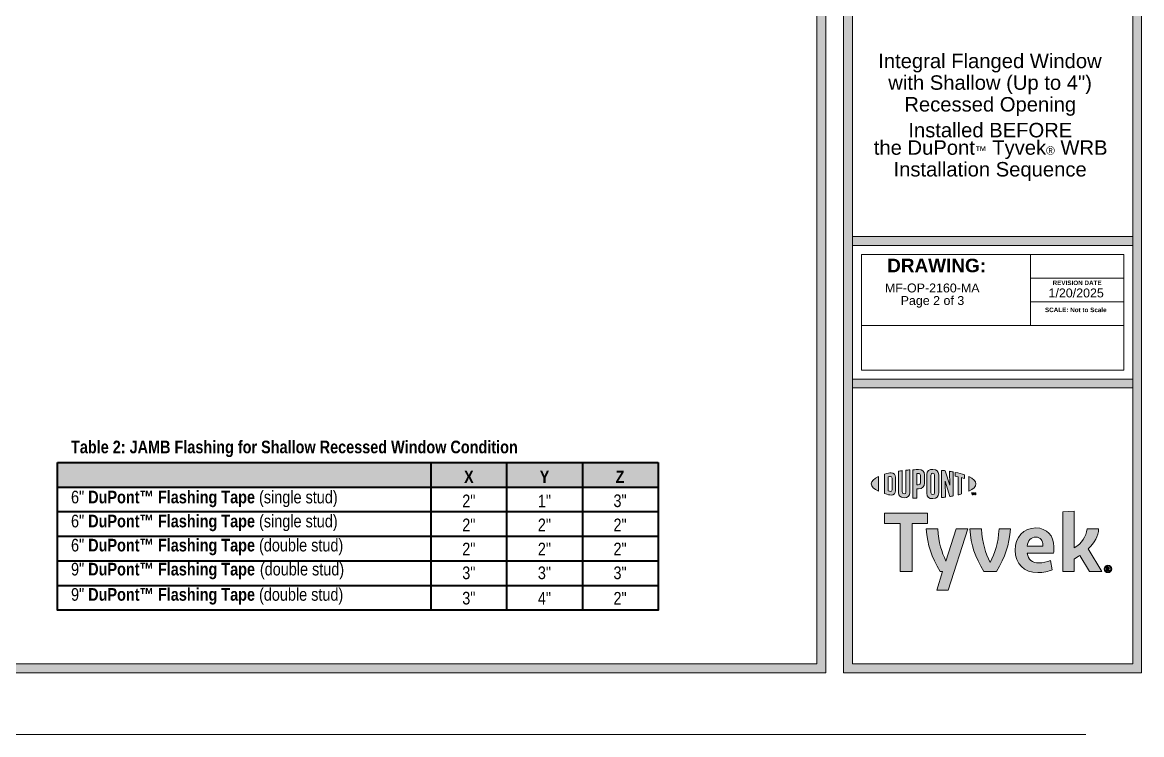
# Model space of a CAD drawing. Header units: inches. Extents: x -24 to 76, y -57 to 19.
# Drawn here: x 60.01 to 75.73, y -15.94 to -5.94 of the extents above; entities that cross this region are included whole.
import ezdxf

# ---------------------------------------------------------------- set-up
doc = ezdxf.new("R2010")
doc.units = ezdxf.units.IN
doc.header["$MEASUREMENT"] = 0
doc.layers.get('0').update_dxf_attribs({"lineweight": 0})
doc.layers.add('.ATI-TEXT', color=7, linetype='Continuous', lineweight=0)
doc.layers.add('G-ANNO-TTLB', color=7, linetype='Continuous', lineweight=0)

# ---------------------------------------------------------------- blocks, each defined once
blk = doc.blocks.new('Block_3')
at = {"char_height": 0.2, "attachment_point": 7}
for s, insert in [('\\C18;\\c0;\\FArial|b0|i0|c1;\\H0.203125;\\W1.000000;Integral Flanged Window', (72.027, -6.646)), ('\\C18;\\c0;\\FArial|b0|i0|c1;\\H0.203125;\\W1.000000;with Shallow (Up to 4")', (72.168, -6.95)), ('\\C18;\\c0;\\FArial|b0|i0|c1;\\H0.203125;\\W1.000000;Recessed Opening', (72.394, -7.255)), ('\\C18;\\c0;\\FArial|b0|i0|c1;\\H0.203125;\\W1.000000;Installed BEFORE', (72.45, -7.559)), ('\\C18;\\c0;\\FArial|b0|i0|c1;\\H0.203125;\\W1.000000;the DuPont\\H0.118422;™\\H0.203125; Tyvek\\H0.118422;®\\H0.203125; WRB', (71.965, -7.862)), ('\\C18;\\c0;\\FArial|b0|i0|c1;\\H0.203125;\\W1.000000;Installation Sequence', (72.242, -8.167))]:
    blk.add_mtext(s, dxfattribs=dict(at, insert=insert))
blk = doc.blocks.new('Block_6')
at = {"layer": 'G-ANNO-TTLB', "true_color": 0xe11b22, "transparency": 33554687}
h = blk.add_hatch(color=242, dxfattribs=at)
h.dxf.hatch_style = 2
edge = h.paths.add_edge_path()
edge.add_spline(control_points=[(72.414, -12.538), (72.414, -12.553), (72.409, -12.563), (72.389, -12.561), (72.37, -12.559), (72.365, -12.55), (72.365, -12.532), (72.365, -12.532), (72.365, -12.235), (72.365, -12.235), (72.352, -12.237), (72.323, -12.241), (72.311, -12.242), (72.311, -12.242), (72.311, -12.542), (72.311, -12.542), (72.311, -12.59), (72.334, -12.609), (72.389, -12.615), (72.44, -12.621), (72.47, -12.595), (72.47, -12.542), (72.47, -12.542), (72.47, -12.225), (72.47, -12.225), (72.46, -12.226), (72.425, -12.229), (72.414, -12.23), (72.414, -12.23), (72.414, -12.538), (72.414, -12.538)], knot_values=[0, 0, 0, 0, 1, 1, 1, 2, 2, 2, 3, 3, 3, 4, 4, 4, 5, 5, 5, 6, 6, 6, 7, 7, 7, 8, 8, 8, 9, 9, 9, 10, 10, 10, 10], degree=3, periodic=0)
h = blk.add_hatch(color=242, dxfattribs=at)
h.dxf.hatch_style = 2
edge = h.paths.add_edge_path()
edge.add_spline(control_points=[(72.619, -12.407), (72.619, -12.424), (72.613, -12.433), (72.59, -12.433), (72.59, -12.433), (72.57, -12.433), (72.57, -12.433), (72.57, -12.433), (72.57, -12.276), (72.57, -12.276), (72.579, -12.275), (72.584, -12.275), (72.589, -12.275), (72.614, -12.275), (72.619, -12.285), (72.619, -12.302), (72.619, -12.302), (72.619, -12.407), (72.619, -12.407)], knot_values=[0, 0, 0, 0, 1, 1, 1, 2, 2, 2, 3, 3, 3, 4, 4, 4, 5, 5, 5, 6, 6, 6, 6], degree=3, periodic=0)
edge = h.paths.add_edge_path()
edge.add_spline(control_points=[(72.592, -12.22), (72.582, -12.22), (72.547, -12.221), (72.514, -12.223), (72.514, -12.223), (72.514, -12.622), (72.514, -12.622), (72.525, -12.622), (72.554, -12.624), (72.57, -12.624), (72.57, -12.624), (72.57, -12.489), (72.57, -12.489), (72.57, -12.489), (72.592, -12.489), (72.592, -12.489), (72.651, -12.489), (72.675, -12.462), (72.675, -12.411), (72.675, -12.411), (72.675, -12.294), (72.675, -12.294), (72.675, -12.244), (72.648, -12.22), (72.592, -12.22)], knot_values=[0, 0, 0, 0, 1, 1, 1, 2, 2, 2, 3, 3, 3, 4, 4, 4, 5, 5, 5, 6, 6, 6, 7, 7, 7, 8, 8, 8, 8], degree=3, periodic=0)
h = blk.add_hatch(color=242, dxfattribs=at)
h.dxf.hatch_style = 2
edge = h.paths.add_edge_path()
edge.add_spline(control_points=[(72.819, -12.547), (72.819, -12.562), (72.814, -12.571), (72.794, -12.571), (72.773, -12.572), (72.768, -12.563), (72.768, -12.547), (72.768, -12.547), (72.768, -12.298), (72.768, -12.298), (72.768, -12.282), (72.773, -12.272), (72.794, -12.273), (72.814, -12.274), (72.819, -12.282), (72.819, -12.298), (72.819, -12.298), (72.819, -12.547), (72.819, -12.547)], knot_values=[0, 0, 0, 0, 1, 1, 1, 2, 2, 2, 3, 3, 3, 4, 4, 4, 5, 5, 5, 6, 6, 6, 6], degree=3, periodic=0)
edge = h.paths.add_edge_path()
edge.add_spline(control_points=[(72.794, -12.217), (72.742, -12.215), (72.711, -12.238), (72.711, -12.29), (72.711, -12.29), (72.711, -12.551), (72.711, -12.551), (72.711, -12.607), (72.739, -12.63), (72.794, -12.627), (72.848, -12.625), (72.876, -12.604), (72.876, -12.545), (72.876, -12.545), (72.876, -12.296), (72.876, -12.296), (72.876, -12.24), (72.85, -12.22), (72.794, -12.217)], knot_values=[0, 0, 0, 0, 1, 1, 1, 2, 2, 2, 3, 3, 3, 4, 4, 4, 5, 5, 5, 6, 6, 6, 6], degree=3, periodic=0)
h = blk.add_hatch(color=242, dxfattribs=at)
h.dxf.hatch_style = 2
edge = h.paths.add_edge_path()
edge.add_spline(control_points=[(73.031, -12.44), (73.031, -12.44), (72.969, -12.237), (72.969, -12.237), (72.952, -12.234), (72.932, -12.232), (72.916, -12.231), (72.916, -12.231), (72.916, -12.614), (72.916, -12.614), (72.927, -12.613), (72.955, -12.609), (72.97, -12.608), (72.97, -12.608), (72.965, -12.382), (72.965, -12.382), (72.965, -12.382), (73.031, -12.599), (73.031, -12.599), (73.045, -12.597), (73.066, -12.593), (73.079, -12.59), (73.079, -12.59), (73.079, -12.254), (73.079, -12.254), (73.065, -12.251), (73.04, -12.247), (73.027, -12.245), (73.027, -12.245), (73.031, -12.44), (73.031, -12.44)], knot_values=[0, 0, 0, 0, 1, 1, 1, 2, 2, 2, 3, 3, 3, 4, 4, 4, 5, 5, 5, 6, 6, 6, 7, 7, 7, 8, 8, 8, 9, 9, 9, 10, 10, 10, 10], degree=3, periodic=0)
h = blk.add_hatch(color=242, dxfattribs=at)
h.dxf.hatch_style = 2
edge = h.paths.add_edge_path()
edge.add_spline(control_points=[(73.107, -12.313), (73.121, -12.315), (73.134, -12.318), (73.148, -12.321), (73.148, -12.321), (73.148, -12.576), (73.148, -12.576), (73.16, -12.573), (73.183, -12.567), (73.198, -12.562), (73.198, -12.562), (73.198, -12.333), (73.198, -12.333), (73.212, -12.337), (73.226, -12.341), (73.239, -12.344), (73.239, -12.344), (73.239, -12.295), (73.239, -12.295), (73.199, -12.281), (73.157, -12.27), (73.107, -12.26), (73.107, -12.26), (73.107, -12.313), (73.107, -12.313)], knot_values=[0, 0, 0, 0, 1, 1, 1, 2, 2, 2, 3, 3, 3, 4, 4, 4, 5, 5, 5, 6, 6, 6, 7, 7, 7, 8, 8, 8, 8], degree=3, periodic=0)
h = blk.add_hatch(color=242, dxfattribs=at)
h.dxf.hatch_style = 2
edge = h.paths.add_edge_path()
edge.add_spline(control_points=[(71.929, -12.422), (71.929, -12.459), (71.965, -12.495), (72.029, -12.525), (72.029, -12.525), (72.029, -12.319), (72.029, -12.319), (71.965, -12.349), (71.929, -12.384), (71.929, -12.422)], knot_values=[0, 0, 0, 0, 1, 1, 1, 2, 2, 2, 3, 3, 3, 3], degree=3, periodic=0)
h = blk.add_hatch(color=242, dxfattribs=at)
h.dxf.hatch_style = 2
edge = h.paths.add_edge_path()
edge.add_spline(control_points=[(72.221, -12.506), (72.221, -12.521), (72.211, -12.527), (72.2, -12.527), (72.191, -12.527), (72.177, -12.523), (72.166, -12.52), (72.166, -12.52), (72.166, -12.324), (72.166, -12.324), (72.177, -12.321), (72.191, -12.318), (72.2, -12.318), (72.211, -12.318), (72.221, -12.323), (72.221, -12.339), (72.221, -12.339), (72.221, -12.506), (72.221, -12.506)], knot_values=[0, 0, 0, 0, 1, 1, 1, 2, 2, 2, 3, 3, 3, 4, 4, 4, 5, 5, 5, 6, 6, 6, 6], degree=3, periodic=0)
edge = h.paths.add_edge_path()
edge.add_spline(control_points=[(72.207, -12.266), (72.189, -12.266), (72.164, -12.272), (72.117, -12.286), (72.117, -12.286), (72.117, -12.558), (72.117, -12.558), (72.158, -12.571), (72.189, -12.578), (72.207, -12.578), (72.248, -12.578), (72.271, -12.553), (72.271, -12.513), (72.271, -12.513), (72.271, -12.332), (72.271, -12.332), (72.271, -12.291), (72.248, -12.266), (72.207, -12.266)], knot_values=[0, 0, 0, 0, 1, 1, 1, 2, 2, 2, 3, 3, 3, 4, 4, 4, 5, 5, 5, 6, 6, 6, 6], degree=3, periodic=0)
h = blk.add_hatch(color=242, dxfattribs=at)
h.dxf.hatch_style = 2
edge = h.paths.add_edge_path()
edge.add_spline(control_points=[(73.399, -12.422), (73.399, -12.459), (73.363, -12.495), (73.299, -12.525), (73.299, -12.525), (73.299, -12.319), (73.299, -12.319), (73.363, -12.349), (73.399, -12.384), (73.399, -12.422)], knot_values=[0, 0, 0, 0, 1, 1, 1, 2, 2, 2, 3, 3, 3, 3], degree=3, periodic=0)
h = blk.add_hatch(color=242, dxfattribs=at)
h.dxf.hatch_style = 2
edge = h.paths.add_edge_path()
edge.add_spline(control_points=[(73.37, -12.545), (73.37, -12.545), (73.376, -12.545), (73.376, -12.545), (73.376, -12.545), (73.385, -12.559), (73.385, -12.559), (73.385, -12.559), (73.393, -12.545), (73.393, -12.545), (73.393, -12.545), (73.399, -12.545), (73.399, -12.545), (73.399, -12.545), (73.399, -12.575), (73.399, -12.575), (73.399, -12.575), (73.394, -12.575), (73.394, -12.575), (73.394, -12.575), (73.394, -12.554), (73.394, -12.554), (73.394, -12.554), (73.385, -12.568), (73.385, -12.568), (73.385, -12.568), (73.384, -12.568), (73.384, -12.568), (73.384, -12.568), (73.375, -12.554), (73.375, -12.554), (73.375, -12.554), (73.375, -12.575), (73.375, -12.575), (73.375, -12.575), (73.37, -12.575), (73.37, -12.575), (73.37, -12.575), (73.37, -12.545), (73.37, -12.545)], knot_values=[0, 0, 0, 0, 1, 1, 1, 2, 2, 2, 3, 3, 3, 4, 4, 4, 5, 5, 5, 6, 6, 6, 7, 7, 7, 8, 8, 8, 9, 9, 9, 10, 10, 10, 11, 11, 11, 12, 12, 12, 13, 13, 13, 13], degree=3, periodic=0)
edge = h.paths.add_edge_path()
edge.add_spline(control_points=[(73.348, -12.551), (73.348, -12.551), (73.339, -12.551), (73.339, -12.551), (73.339, -12.551), (73.339, -12.545), (73.339, -12.545), (73.339, -12.545), (73.363, -12.545), (73.363, -12.545), (73.363, -12.545), (73.363, -12.551), (73.363, -12.551), (73.363, -12.551), (73.354, -12.551), (73.354, -12.551), (73.354, -12.551), (73.354, -12.575), (73.354, -12.575), (73.354, -12.575), (73.348, -12.575), (73.348, -12.575), (73.348, -12.575), (73.348, -12.551), (73.348, -12.551)], knot_values=[0, 0, 0, 0, 1, 1, 1, 2, 2, 2, 3, 3, 3, 4, 4, 4, 5, 5, 5, 6, 6, 6, 7, 7, 7, 8, 8, 8, 8], degree=3, periodic=0)
at = {"layer": 'G-ANNO-TTLB'}
for points, knots in [([(72.414, -12.538), (72.414, -12.553), (72.409, -12.563), (72.389, -12.561), (72.37, -12.559), (72.365, -12.55), (72.365, -12.532), (72.365, -12.532), (72.365, -12.235), (72.365, -12.235), (72.352, -12.237), (72.323, -12.241), (72.311, -12.242), (72.311, -12.242), (72.311, -12.542), (72.311, -12.542), (72.311, -12.59), (72.334, -12.609), (72.389, -12.615), (72.44, -12.621), (72.47, -12.595), (72.47, -12.542), (72.47, -12.542), (72.47, -12.225), (72.47, -12.225), (72.46, -12.226), (72.425, -12.229), (72.414, -12.23), (72.414, -12.23), (72.414, -12.538), (72.414, -12.538)], [0, 0, 0, 0, 1, 1, 1, 2, 2, 2, 3, 3, 3, 4, 4, 4, 5, 5, 5, 6, 6, 6, 7, 7, 7, 8, 8, 8, 9, 9, 9, 10, 10, 10, 10]), ([(72.592, -12.22), (72.582, -12.22), (72.547, -12.221), (72.514, -12.223), (72.514, -12.223), (72.514, -12.622), (72.514, -12.622), (72.525, -12.622), (72.554, -12.624), (72.57, -12.624), (72.57, -12.624), (72.57, -12.489), (72.57, -12.489), (72.57, -12.489), (72.592, -12.489), (72.592, -12.489), (72.651, -12.489), (72.675, -12.462), (72.675, -12.411), (72.675, -12.411), (72.675, -12.294), (72.675, -12.294), (72.675, -12.244), (72.648, -12.22), (72.592, -12.22)], [0, 0, 0, 0, 1, 1, 1, 2, 2, 2, 3, 3, 3, 4, 4, 4, 5, 5, 5, 6, 6, 6, 7, 7, 7, 8, 8, 8, 8]), ([(72.794, -12.217), (72.742, -12.215), (72.711, -12.238), (72.711, -12.29), (72.711, -12.29), (72.711, -12.551), (72.711, -12.551), (72.711, -12.607), (72.739, -12.63), (72.794, -12.627), (72.848, -12.625), (72.876, -12.604), (72.876, -12.545), (72.876, -12.545), (72.876, -12.296), (72.876, -12.296), (72.876, -12.24), (72.85, -12.22), (72.794, -12.217)], [0, 0, 0, 0, 1, 1, 1, 2, 2, 2, 3, 3, 3, 4, 4, 4, 5, 5, 5, 6, 6, 6, 6]), ([(73.031, -12.44), (73.031, -12.44), (72.969, -12.237), (72.969, -12.237), (72.952, -12.234), (72.932, -12.232), (72.916, -12.231), (72.916, -12.231), (72.916, -12.614), (72.916, -12.614), (72.927, -12.613), (72.955, -12.609), (72.97, -12.608), (72.97, -12.608), (72.965, -12.382), (72.965, -12.382), (72.965, -12.382), (73.031, -12.599), (73.031, -12.599), (73.045, -12.597), (73.066, -12.593), (73.079, -12.59), (73.079, -12.59), (73.079, -12.254), (73.079, -12.254), (73.065, -12.251), (73.04, -12.247), (73.027, -12.245), (73.027, -12.245), (73.031, -12.44), (73.031, -12.44)], [0, 0, 0, 0, 1, 1, 1, 2, 2, 2, 3, 3, 3, 4, 4, 4, 5, 5, 5, 6, 6, 6, 7, 7, 7, 8, 8, 8, 9, 9, 9, 10, 10, 10, 10]), ([(73.107, -12.313), (73.121, -12.315), (73.134, -12.318), (73.148, -12.321), (73.148, -12.321), (73.148, -12.576), (73.148, -12.576), (73.16, -12.573), (73.183, -12.567), (73.198, -12.562), (73.198, -12.562), (73.198, -12.333), (73.198, -12.333), (73.212, -12.337), (73.226, -12.341), (73.239, -12.344), (73.239, -12.344), (73.239, -12.295), (73.239, -12.295), (73.199, -12.281), (73.157, -12.27), (73.107, -12.26), (73.107, -12.26), (73.107, -12.313), (73.107, -12.313)], [0, 0, 0, 0, 1, 1, 1, 2, 2, 2, 3, 3, 3, 4, 4, 4, 5, 5, 5, 6, 6, 6, 7, 7, 7, 8, 8, 8, 8]), ([(71.929, -12.422), (71.929, -12.459), (71.965, -12.495), (72.029, -12.525), (72.029, -12.525), (72.029, -12.319), (72.029, -12.319), (71.965, -12.349), (71.929, -12.384), (71.929, -12.422)], [0, 0, 0, 0, 1, 1, 1, 2, 2, 2, 3, 3, 3, 3]), ([(72.207, -12.266), (72.189, -12.266), (72.164, -12.272), (72.117, -12.286), (72.117, -12.286), (72.117, -12.558), (72.117, -12.558), (72.158, -12.571), (72.189, -12.578), (72.207, -12.578), (72.248, -12.578), (72.271, -12.553), (72.271, -12.513), (72.271, -12.513), (72.271, -12.332), (72.271, -12.332), (72.271, -12.291), (72.248, -12.266), (72.207, -12.266)], [0, 0, 0, 0, 1, 1, 1, 2, 2, 2, 3, 3, 3, 4, 4, 4, 5, 5, 5, 6, 6, 6, 6]), ([(72.221, -12.506), (72.221, -12.521), (72.211, -12.527), (72.2, -12.527), (72.191, -12.527), (72.177, -12.523), (72.166, -12.52), (72.166, -12.52), (72.166, -12.324), (72.166, -12.324), (72.177, -12.321), (72.191, -12.318), (72.2, -12.318), (72.211, -12.318), (72.221, -12.323), (72.221, -12.339), (72.221, -12.339), (72.221, -12.506), (72.221, -12.506)], [0, 0, 0, 0, 1, 1, 1, 2, 2, 2, 3, 3, 3, 4, 4, 4, 5, 5, 5, 6, 6, 6, 6]), ([(72.619, -12.407), (72.619, -12.424), (72.613, -12.433), (72.59, -12.433), (72.59, -12.433), (72.57, -12.433), (72.57, -12.433), (72.57, -12.433), (72.57, -12.276), (72.57, -12.276), (72.579, -12.275), (72.584, -12.275), (72.589, -12.275), (72.614, -12.275), (72.619, -12.285), (72.619, -12.302), (72.619, -12.302), (72.619, -12.407), (72.619, -12.407)], [0, 0, 0, 0, 1, 1, 1, 2, 2, 2, 3, 3, 3, 4, 4, 4, 5, 5, 5, 6, 6, 6, 6]), ([(72.819, -12.547), (72.819, -12.562), (72.814, -12.571), (72.794, -12.571), (72.773, -12.572), (72.768, -12.563), (72.768, -12.547), (72.768, -12.547), (72.768, -12.298), (72.768, -12.298), (72.768, -12.282), (72.773, -12.272), (72.794, -12.273), (72.814, -12.274), (72.819, -12.282), (72.819, -12.298), (72.819, -12.298), (72.819, -12.547), (72.819, -12.547)], [0, 0, 0, 0, 1, 1, 1, 2, 2, 2, 3, 3, 3, 4, 4, 4, 5, 5, 5, 6, 6, 6, 6]), ([(73.399, -12.422), (73.399, -12.459), (73.363, -12.495), (73.299, -12.525), (73.299, -12.525), (73.299, -12.319), (73.299, -12.319), (73.363, -12.349), (73.399, -12.384), (73.399, -12.422)], [0, 0, 0, 0, 1, 1, 1, 2, 2, 2, 3, 3, 3, 3]), ([(73.348, -12.551), (73.348, -12.551), (73.339, -12.551), (73.339, -12.551), (73.339, -12.551), (73.339, -12.545), (73.339, -12.545), (73.339, -12.545), (73.363, -12.545), (73.363, -12.545), (73.363, -12.545), (73.363, -12.551), (73.363, -12.551), (73.363, -12.551), (73.354, -12.551), (73.354, -12.551), (73.354, -12.551), (73.354, -12.575), (73.354, -12.575), (73.354, -12.575), (73.348, -12.575), (73.348, -12.575), (73.348, -12.575), (73.348, -12.551), (73.348, -12.551)], [0, 0, 0, 0, 1, 1, 1, 2, 2, 2, 3, 3, 3, 4, 4, 4, 5, 5, 5, 6, 6, 6, 7, 7, 7, 8, 8, 8, 8]), ([(73.37, -12.545), (73.37, -12.545), (73.376, -12.545), (73.376, -12.545), (73.376, -12.545), (73.385, -12.559), (73.385, -12.559), (73.385, -12.559), (73.393, -12.545), (73.393, -12.545), (73.393, -12.545), (73.399, -12.545), (73.399, -12.545), (73.399, -12.545), (73.399, -12.575), (73.399, -12.575), (73.399, -12.575), (73.394, -12.575), (73.394, -12.575), (73.394, -12.575), (73.394, -12.554), (73.394, -12.554), (73.394, -12.554), (73.385, -12.568), (73.385, -12.568), (73.385, -12.568), (73.384, -12.568), (73.384, -12.568), (73.384, -12.568), (73.375, -12.554), (73.375, -12.554), (73.375, -12.554), (73.375, -12.575), (73.375, -12.575), (73.375, -12.575), (73.37, -12.575), (73.37, -12.575), (73.37, -12.575), (73.37, -12.545), (73.37, -12.545)], [0, 0, 0, 0, 1, 1, 1, 2, 2, 2, 3, 3, 3, 4, 4, 4, 5, 5, 5, 6, 6, 6, 7, 7, 7, 8, 8, 8, 9, 9, 9, 10, 10, 10, 11, 11, 11, 12, 12, 12, 13, 13, 13, 13])]:
    blk.add_open_spline(points, degree=3, knots=knots, dxfattribs=at)
blk = doc.blocks.new('Block_10')
at = {"layer": 'G-ANNO-TTLB', "true_color": 0x17477e, "transparency": 33554687}
h = blk.add_hatch(color=156, dxfattribs=at)
h.dxf.hatch_style = 2
h.paths.add_polyline_path([(72.721, -12.833), (72.117, -12.833), (72.117, -12.976), (72.335, -12.976), (72.335, -13.653), (72.503, -13.653), (72.503, -12.976), (72.721, -12.976)])
h = blk.add_hatch(color=156, dxfattribs=at)
h.dxf.hatch_style = 2
edge = h.paths.add_edge_path()
edge.add_spline(control_points=[(74.974, -13.333), (74.974, -13.333), (75.169, -13.653), (75.169, -13.653), (75.169, -13.653), (74.993, -13.653), (74.993, -13.653), (74.993, -13.653), (74.858, -13.425), (74.858, -13.425), (74.833, -13.442), (74.808, -13.46), (74.779, -13.477), (74.779, -13.477), (74.779, -13.653), (74.779, -13.653), (74.779, -13.653), (74.618, -13.653), (74.618, -13.653), (74.618, -13.653), (74.618, -12.813), (74.618, -12.813), (74.618, -12.813), (74.779, -12.804), (74.779, -12.804), (74.779, -12.804), (74.779, -13.321), (74.779, -13.321), (74.89, -13.25), (74.944, -13.168), (74.962, -13.054), (74.962, -13.054), (75.123, -13.054), (75.123, -13.054), (75.119, -13.155), (75.068, -13.245), (74.974, -13.333)], knot_values=[0, 0, 0, 0, 1, 1, 1, 2, 2, 2, 3, 3, 3, 4, 4, 4, 5, 5, 5, 6, 6, 6, 7, 7, 7, 8, 8, 8, 9, 9, 9, 10, 10, 10, 11, 11, 11, 12, 12, 12, 12], degree=3, periodic=0)
h = blk.add_hatch(color=156, dxfattribs=at)
h.dxf.hatch_style = 2
edge = h.paths.add_edge_path()
edge.add_spline(control_points=[(74.117, -13.297), (74.117, -13.297), (74.34, -13.297), (74.34, -13.297), (74.34, -13.297), (74.34, -13.283), (74.34, -13.283), (74.34, -13.217), (74.305, -13.169), (74.24, -13.169), (74.172, -13.169), (74.128, -13.217), (74.117, -13.297)], knot_values=[0, 0, 0, 0, 1, 1, 1, 2, 2, 2, 3, 3, 3, 4, 4, 4, 4], degree=3, periodic=0)
edge = h.paths.add_edge_path()
edge.add_spline(control_points=[(74.472, -13.627), (74.421, -13.651), (74.345, -13.667), (74.267, -13.667), (74.078, -13.667), (73.949, -13.548), (73.949, -13.353), (73.949, -13.167), (74.068, -13.04), (74.24, -13.04), (74.394, -13.04), (74.495, -13.149), (74.495, -13.306), (74.495, -13.341), (74.492, -13.372), (74.49, -13.395), (74.49, -13.395), (74.119, -13.395), (74.119, -13.395), (74.135, -13.489), (74.19, -13.531), (74.284, -13.531), (74.341, -13.531), (74.396, -13.518), (74.447, -13.497), (74.447, -13.497), (74.472, -13.627), (74.472, -13.627)], knot_values=[0, 0, 0, 0, 1, 1, 1, 2, 2, 2, 3, 3, 3, 4, 4, 4, 5, 5, 5, 6, 6, 6, 7, 7, 7, 8, 8, 8, 9, 9, 9, 9], degree=3, periodic=0)
h = blk.add_hatch(color=156, dxfattribs=at)
h.dxf.hatch_style = 2
edge = h.paths.add_edge_path()
edge.add_spline(control_points=[(73.724, -13.054), (73.714, -13.255), (73.669, -13.391), (73.6, -13.523), (73.533, -13.391), (73.49, -13.255), (73.477, -13.054), (73.477, -13.054), (73.314, -13.054), (73.314, -13.054), (73.332, -13.29), (73.384, -13.441), (73.511, -13.653), (73.511, -13.653), (73.69, -13.653), (73.69, -13.653), (73.812, -13.441), (73.863, -13.29), (73.886, -13.054), (73.886, -13.054), (73.724, -13.054), (73.724, -13.054)], knot_values=[0, 0, 0, 0, 1, 1, 1, 2, 2, 2, 3, 3, 3, 4, 4, 4, 5, 5, 5, 6, 6, 6, 7, 7, 7, 7], degree=3, periodic=0)
at = {"layer": 'G-ANNO-TTLB'}
blk.add_lwpolyline([(72.721, -12.833), (72.117, -12.833), (72.117, -12.976), (72.335, -12.976), (72.335, -13.653), (72.503, -13.653), (72.503, -12.976), (72.721, -12.976)], close=True, dxfattribs=at)
for points, knots in [([(74.974, -13.333), (74.974, -13.333), (75.169, -13.653), (75.169, -13.653), (75.169, -13.653), (74.993, -13.653), (74.993, -13.653), (74.993, -13.653), (74.858, -13.425), (74.858, -13.425), (74.833, -13.442), (74.808, -13.46), (74.779, -13.477), (74.779, -13.477), (74.779, -13.653), (74.779, -13.653), (74.779, -13.653), (74.618, -13.653), (74.618, -13.653), (74.618, -13.653), (74.618, -12.813), (74.618, -12.813), (74.618, -12.813), (74.779, -12.804), (74.779, -12.804), (74.779, -12.804), (74.779, -13.321), (74.779, -13.321), (74.89, -13.25), (74.944, -13.168), (74.962, -13.054), (74.962, -13.054), (75.123, -13.054), (75.123, -13.054), (75.119, -13.155), (75.068, -13.245), (74.974, -13.333)], [0, 0, 0, 0, 1, 1, 1, 2, 2, 2, 3, 3, 3, 4, 4, 4, 5, 5, 5, 6, 6, 6, 7, 7, 7, 8, 8, 8, 9, 9, 9, 10, 10, 10, 11, 11, 11, 12, 12, 12, 12]), ([(74.472, -13.627), (74.421, -13.651), (74.345, -13.667), (74.267, -13.667), (74.078, -13.667), (73.949, -13.548), (73.949, -13.353), (73.949, -13.167), (74.068, -13.04), (74.24, -13.04), (74.394, -13.04), (74.495, -13.149), (74.495, -13.306), (74.495, -13.341), (74.492, -13.372), (74.49, -13.395), (74.49, -13.395), (74.119, -13.395), (74.119, -13.395), (74.135, -13.489), (74.19, -13.531), (74.284, -13.531), (74.341, -13.531), (74.396, -13.518), (74.447, -13.497), (74.447, -13.497), (74.472, -13.627), (74.472, -13.627)], [0, 0, 0, 0, 1, 1, 1, 2, 2, 2, 3, 3, 3, 4, 4, 4, 5, 5, 5, 6, 6, 6, 7, 7, 7, 8, 8, 8, 9, 9, 9, 9]), ([(73.724, -13.054), (73.714, -13.255), (73.669, -13.391), (73.6, -13.523), (73.533, -13.391), (73.49, -13.255), (73.477, -13.054), (73.477, -13.054), (73.314, -13.054), (73.314, -13.054), (73.332, -13.29), (73.384, -13.441), (73.511, -13.653), (73.511, -13.653), (73.69, -13.653), (73.69, -13.653), (73.812, -13.441), (73.863, -13.29), (73.886, -13.054), (73.886, -13.054), (73.724, -13.054), (73.724, -13.054)], [0, 0, 0, 0, 1, 1, 1, 2, 2, 2, 3, 3, 3, 4, 4, 4, 5, 5, 5, 6, 6, 6, 7, 7, 7, 7]), ([(74.117, -13.297), (74.117, -13.297), (74.34, -13.297), (74.34, -13.297), (74.34, -13.297), (74.34, -13.283), (74.34, -13.283), (74.34, -13.217), (74.305, -13.169), (74.24, -13.169), (74.172, -13.169), (74.128, -13.217), (74.117, -13.297)], [0, 0, 0, 0, 1, 1, 1, 2, 2, 2, 3, 3, 3, 4, 4, 4, 4])]:
    blk.add_open_spline(points, degree=3, knots=knots, dxfattribs=at)
blk = doc.blocks.new('Block_9')
at = {"layer": 'G-ANNO-TTLB', "true_color": 0x17477e, "transparency": 33554687}
h = blk.add_hatch(color=156, dxfattribs=at)
h.dxf.hatch_style = 2
edge = h.paths.add_edge_path()
edge.add_spline(control_points=[(73.124, -13.054), (73.124, -13.054), (72.978, -13.505), (72.978, -13.505), (72.917, -13.378), (72.877, -13.245), (72.864, -13.054), (72.864, -13.054), (72.701, -13.054), (72.701, -13.054), (72.719, -13.29), (72.772, -13.441), (72.898, -13.653), (72.898, -13.653), (72.931, -13.653), (72.931, -13.653), (72.931, -13.653), (72.848, -13.911), (72.848, -13.911), (72.848, -13.911), (73.01, -13.911), (73.01, -13.911), (73.01, -13.911), (73.285, -13.054), (73.285, -13.054), (73.285, -13.054), (73.124, -13.054), (73.124, -13.054)], knot_values=[0, 0, 0, 0, 1, 1, 1, 2, 2, 2, 3, 3, 3, 4, 4, 4, 5, 5, 5, 6, 6, 6, 7, 7, 7, 8, 8, 8, 9, 9, 9, 9], degree=3, periodic=0)
at = {"layer": 'G-ANNO-TTLB'}
blk.add_open_spline([(73.124, -13.054), (73.124, -13.054), (72.978, -13.505), (72.978, -13.505), (72.917, -13.378), (72.877, -13.245), (72.864, -13.054), (72.864, -13.054), (72.701, -13.054), (72.701, -13.054), (72.719, -13.29), (72.772, -13.441), (72.898, -13.653), (72.898, -13.653), (72.931, -13.653), (72.931, -13.653), (72.931, -13.653), (72.848, -13.911), (72.848, -13.911), (72.848, -13.911), (73.01, -13.911), (73.01, -13.911), (73.01, -13.911), (73.285, -13.054), (73.285, -13.054), (73.285, -13.054), (73.124, -13.054), (73.124, -13.054)], degree=3, knots=[0, 0, 0, 0, 1, 1, 1, 2, 2, 2, 3, 3, 3, 4, 4, 4, 5, 5, 5, 6, 6, 6, 7, 7, 7, 8, 8, 8, 9, 9, 9, 9], dxfattribs=at)
blk.add_blockref('Block_10', (0, 0), dxfattribs=at)
blk = doc.blocks.new('Block_11')
at = {"layer": 'G-ANNO-TTLB', "true_color": 0x17477e, "transparency": 33554687}
h = blk.add_hatch(color=156, dxfattribs=at)
h.dxf.hatch_style = 2
edge = h.paths.add_edge_path()
edge.add_spline(control_points=[(75.246, -13.598), (75.246, -13.598), (75.246, -13.613), (75.246, -13.613), (75.246, -13.613), (75.253, -13.613), (75.253, -13.613), (75.259, -13.613), (75.263, -13.611), (75.263, -13.606), (75.263, -13.6), (75.259, -13.598), (75.253, -13.598), (75.253, -13.598), (75.246, -13.598), (75.246, -13.598)], knot_values=[0, 0, 0, 0, 1, 1, 1, 2, 2, 2, 3, 3, 3, 4, 4, 4, 5, 5, 5, 5], degree=3, periodic=0)
edge = h.paths.add_edge_path()
edge.add_spline(control_points=[(75.235, -13.588), (75.235, -13.588), (75.253, -13.588), (75.253, -13.588), (75.267, -13.588), (75.274, -13.595), (75.274, -13.606), (75.274, -13.613), (75.271, -13.618), (75.264, -13.621), (75.267, -13.628), (75.272, -13.634), (75.278, -13.641), (75.278, -13.641), (75.264, -13.641), (75.264, -13.641), (75.259, -13.635), (75.255, -13.629), (75.252, -13.623), (75.252, -13.623), (75.246, -13.623), (75.246, -13.623), (75.246, -13.623), (75.246, -13.641), (75.246, -13.641), (75.246, -13.641), (75.235, -13.641), (75.235, -13.641), (75.235, -13.641), (75.235, -13.588), (75.235, -13.588)], knot_values=[0, 0, 0, 0, 1, 1, 1, 2, 2, 2, 3, 3, 3, 4, 4, 4, 5, 5, 5, 6, 6, 6, 7, 7, 7, 8, 8, 8, 9, 9, 9, 10, 10, 10, 10], degree=3, periodic=0)
edge = h.paths.add_edge_path()
edge.add_spline(control_points=[(75.254, -13.574), (75.228, -13.574), (75.214, -13.589), (75.214, -13.616), (75.214, -13.642), (75.228, -13.657), (75.254, -13.657), (75.279, -13.657), (75.294, -13.642), (75.294, -13.616), (75.294, -13.589), (75.279, -13.574), (75.254, -13.574)], knot_values=[0, 0, 0, 0, 1, 1, 1, 2, 2, 2, 3, 3, 3, 4, 4, 4, 4], degree=3, periodic=0)
edge = h.paths.add_edge_path()
edge.add_spline(control_points=[(75.254, -13.564), (75.285, -13.564), (75.306, -13.584), (75.306, -13.616), (75.306, -13.647), (75.285, -13.667), (75.254, -13.667), (75.222, -13.667), (75.201, -13.647), (75.201, -13.616), (75.201, -13.584), (75.222, -13.564), (75.254, -13.564)], knot_values=[0, 0, 0, 0, 1, 1, 1, 2, 2, 2, 3, 3, 3, 4, 4, 4, 4], degree=3, periodic=0)
at = {"layer": 'G-ANNO-TTLB'}
for points, knots in [([(75.254, -13.564), (75.285, -13.564), (75.306, -13.584), (75.306, -13.616), (75.306, -13.647), (75.285, -13.667), (75.254, -13.667), (75.222, -13.667), (75.201, -13.647), (75.201, -13.616), (75.201, -13.584), (75.222, -13.564), (75.254, -13.564)], [0, 0, 0, 0, 1, 1, 1, 2, 2, 2, 3, 3, 3, 4, 4, 4, 4]), ([(75.254, -13.574), (75.228, -13.574), (75.214, -13.589), (75.214, -13.616), (75.214, -13.642), (75.228, -13.657), (75.254, -13.657), (75.279, -13.657), (75.294, -13.642), (75.294, -13.616), (75.294, -13.589), (75.279, -13.574), (75.254, -13.574)], [0, 0, 0, 0, 1, 1, 1, 2, 2, 2, 3, 3, 3, 4, 4, 4, 4]), ([(75.235, -13.588), (75.235, -13.588), (75.253, -13.588), (75.253, -13.588), (75.267, -13.588), (75.274, -13.595), (75.274, -13.606), (75.274, -13.613), (75.271, -13.618), (75.264, -13.621), (75.267, -13.628), (75.272, -13.634), (75.278, -13.641), (75.278, -13.641), (75.264, -13.641), (75.264, -13.641), (75.259, -13.635), (75.255, -13.629), (75.252, -13.623), (75.252, -13.623), (75.246, -13.623), (75.246, -13.623), (75.246, -13.623), (75.246, -13.641), (75.246, -13.641), (75.246, -13.641), (75.235, -13.641), (75.235, -13.641), (75.235, -13.641), (75.235, -13.588), (75.235, -13.588)], [0, 0, 0, 0, 1, 1, 1, 2, 2, 2, 3, 3, 3, 4, 4, 4, 5, 5, 5, 6, 6, 6, 7, 7, 7, 8, 8, 8, 9, 9, 9, 10, 10, 10, 10]), ([(75.246, -13.598), (75.246, -13.598), (75.246, -13.613), (75.246, -13.613), (75.246, -13.613), (75.253, -13.613), (75.253, -13.613), (75.259, -13.613), (75.263, -13.611), (75.263, -13.606), (75.263, -13.6), (75.259, -13.598), (75.253, -13.598), (75.253, -13.598), (75.246, -13.598), (75.246, -13.598)], [0, 0, 0, 0, 1, 1, 1, 2, 2, 2, 3, 3, 3, 4, 4, 4, 5, 5, 5, 5])]:
    blk.add_open_spline(points, degree=3, knots=knots, dxfattribs=at)
blk = doc.blocks.new('Block_8')
at = {"layer": 'G-ANNO-TTLB'}
for name in ['Block_9', 'Block_11']:
    blk.add_blockref(name, (0, 0), dxfattribs=at)
blk = doc.blocks.new('Block_7')
at = {"layer": 'G-ANNO-TTLB'}
blk.add_blockref('Block_8', (0, 0), dxfattribs=at)
blk = doc.blocks.new('Block_5')
at = {"layer": 'G-ANNO-TTLB'}
for name in ['Block_6', 'Block_7']:
    blk.add_blockref(name, (0, 0), dxfattribs=at)
blk = doc.blocks.new('Block_561')
at = {"layer": '.ATI-TEXT', "color": 18, "lineweight": 35, "true_color": 0x000000}
for p, q in [((60.498, -12.121), (68.935, -12.121)), ((65.744, -12.121), (65.744, -14.193)), ((66.807, -12.121), (66.807, -14.193)), ((67.871, -12.121), (67.871, -14.193)), ((60.498, -12.466), (68.935, -12.466)), ((60.498, -12.811), (68.935, -12.811)), ((60.498, -13.157), (68.935, -13.157)), ((60.498, -13.502), (68.935, -13.502)), ((60.498, -13.848), (68.935, -13.848))]:
    blk.add_line(p, q, dxfattribs=at)
blk.add_lwpolyline([(68.935, -12.121), (68.935, -14.193), (60.498, -14.193), (60.498, -12.121)], dxfattribs=at)
blk = doc.blocks.new('Block_560')
at = {"layer": '.ATI-TEXT', "true_color": 0x000000, "transparency": 33554687}
h = blk.add_hatch(color=18, dxfattribs=at)
h.dxf.hatch_style = 2
h.paths.add_polyline_path([(68.935, -12.466), (60.498, -12.466), (60.498, -12.121), (68.935, -12.121)])
at = {"layer": '.ATI-TEXT'}
blk.add_lwpolyline([(68.935, -12.466), (60.498, -12.466), (60.498, -12.121), (68.935, -12.121)], close=True, dxfattribs=at)
blk.add_blockref('Block_561', (0, 0), dxfattribs=at)
blk = doc.blocks.new('Block_559')
at = {"layer": '.ATI-TEXT'}
blk.add_blockref('Block_560', (0, 0), dxfattribs=at)
at = {"layer": '.ATI-TEXT', "char_height": 0.2, "attachment_point": 7}
for s, insert in [('\\C250;\\c2105123;\\FArial Narrow Bold|b1|i0|c1;\\H0.177000;\\W1.000000;Table 2: JAMB Flashing for Shallow Recessed Window Condition', (60.689, -12.046)), ('\\C7;\\c16777215;\\FArial Narrow Bold|b1|i0|c1;\\H0.177000;\\W1.000000;X', (66.209, -12.411)), ('\\C7;\\c16777215;\\FArial Narrow Bold|b1|i0|c1;\\H0.177000;\\W1.000000;Y', (67.272, -12.411)), ('\\C7;\\c16777215;\\FArial Narrow Bold|b1|i0|c1;\\H0.177000;\\W1.000000;Z', (68.338, -12.411)), ('\\C250;\\c2105123;\\FArial Narrow|b0|i0|c1;\\H0.177000;\\W1.000000;6" \\FArial Narrow Bold|b1|i0|c1;DuPont™ Flashing Tape\\FArial Narrow|b0|i0|c1; (single stud)', (60.689, -12.749)), ('\\C250;\\c2105123;\\FArial Narrow|b0|i0|c1;\\H0.177000;\\W1.000000;2"', (66.184, -12.749)), ('\\C250;\\c2105123;\\FArial Narrow|b0|i0|c1;\\H0.177000;\\W1.000000;1"', (67.246, -12.749)), ('\\C250;\\c2105123;\\FArial Narrow|b0|i0|c1;\\H0.177000;\\W1.000000;3"', (68.308, -12.749)), ('\\C250;\\c2105123;\\FArial Narrow|b0|i0|c1;\\H0.177000;\\W1.000000;6" \\FArial Narrow Bold|b1|i0|c1;DuPont™ Flashing Tape\\FArial Narrow|b0|i0|c1; (single stud)', (60.689, -13.086)), ('\\C250;\\c2105123;\\FArial Narrow|b0|i0|c1;\\H0.177000;\\W1.000000;2"', (66.184, -13.086)), ('\\C250;\\c2105123;\\FArial Narrow|b0|i0|c1;\\H0.177000;\\W1.000000;2"', (67.246, -13.086)), ('\\C250;\\c2105123;\\FArial Narrow|b0|i0|c1;\\H0.177000;\\W1.000000;2"', (68.308, -13.086)), ('\\C250;\\c2105123;\\FArial Narrow|b0|i0|c1;\\H0.177000;\\W1.000000;6" \\FArial Narrow Bold|b1|i0|c1;DuPont™ Flashing Tape \\FArial Narrow|b0|i0|c1;(double stud)', (60.689, -13.424)), ('\\C250;\\c2105123;\\FArial Narrow|b0|i0|c1;\\H0.177000;\\W1.000000;2"', (66.184, -13.424)), ('\\C250;\\c2105123;\\FArial Narrow|b0|i0|c1;\\H0.177000;\\W1.000000;2"', (67.246, -13.424)), ('\\C250;\\c2105123;\\FArial Narrow|b0|i0|c1;\\H0.177000;\\W1.000000;2"', (68.308, -13.424)), ('\\C250;\\c2105123;\\FArial Narrow|b0|i0|c1;\\H0.177000;\\W1.000000;9" \\FArial Narrow Bold|b1|i0|c1;DuPont™ Flashing Tape\\FArial Bold|b1|i0|c1; \\FArial Narrow|b0|i0|c1;(double stud)', (60.689, -13.761)), ('\\C250;\\c2105123;\\FArial Narrow|b0|i0|c1;\\H0.177000;\\W1.000000;3"', (66.184, -13.761)), ('\\C250;\\c2105123;\\FArial Narrow|b0|i0|c1;\\H0.177000;\\W1.000000;3"', (67.246, -13.761)), ('\\C250;\\c2105123;\\FArial Narrow|b0|i0|c1;\\H0.177000;\\W1.000000;3"', (68.308, -13.761)), ('\\C250;\\c2105123;\\FArial Narrow|b0|i0|c1;\\H0.177000;\\W1.000000;9" \\FArial Narrow Bold|b1|i0|c1;DuPont™ Flashing Tape\\FArial Narrow|b0|i0|c1; (double stud)', (60.689, -14.116)), ('\\C250;\\c2105123;\\FArial Narrow|b0|i0|c1;\\H0.177000;\\W1.000000;3"', (66.184, -14.116)), ('\\C250;\\c2105123;\\FArial Narrow|b0|i0|c1;\\H0.177000;\\W1.000000;4"', (67.246, -14.116)), ('\\C250;\\c2105123;\\FArial Narrow|b0|i0|c1;\\H0.177000;\\W1.000000;2"', (68.308, -14.116))]:
    blk.add_mtext(s, dxfattribs=dict(at, insert=insert))

msp = doc.modelspace()

# ---------------------------------------------------------------- hatches: boundary and pattern name
at = {"layer": 'G-ANNO-TTLB', "true_color": 0xff00ff, "transparency": 33554687}
h = msp.add_hatch(color=6, dxfattribs=at)
edge = h.paths.add_edge_path()
edge.add_spline(control_points=[(71.289, -15.074), (71.289, -15.074), (30.602, -15.074), (30.602, -15.074), (30.602, -15.074), (30.602, 19.051), (30.602, 19.051), (30.602, 19.051), (71.289, 19.051), (71.289, 19.051), (71.289, 19.051), (71.289, -15.074), (71.289, -15.074)], knot_values=[0, 0, 0, 0, 1, 1, 1, 2, 2, 2, 3, 3, 3, 4, 4, 4, 4], degree=3, periodic=0)
edge = h.paths.add_edge_path()
edge.add_spline(control_points=[(30.727, 18.926), (30.727, 18.926), (30.727, -14.949), (30.727, -14.949), (30.727, -14.949), (71.164, -14.949), (71.164, -14.949), (71.164, -14.949), (71.164, 18.926), (71.164, 18.926), (71.164, 18.926), (30.727, 18.926), (30.727, 18.926)], knot_values=[0, 0, 0, 0, 1, 1, 1, 2, 2, 2, 3, 3, 3, 4, 4, 4, 4], degree=3, periodic=0)
edge.add_line((30.727, 18.926), (30.727, 18.926))
h = msp.add_hatch(color=6, dxfattribs=at)
edge = h.paths.add_edge_path()
edge.add_spline(control_points=[(75.727, 19.051), (75.727, 19.051), (75.727, -15.074), (75.727, -15.074), (75.727, -15.074), (71.54, -15.074), (71.54, -15.074), (71.54, -15.074), (71.54, 19.051), (71.54, 19.051), (71.54, 19.051), (75.727, 19.051), (75.727, 19.051)], knot_values=[0, 0, 0, 0, 1, 1, 1, 2, 2, 2, 3, 3, 3, 4, 4, 4, 4], degree=3, periodic=0)
edge = h.paths.add_edge_path()
edge.add_spline(control_points=[(75.602, 18.926), (75.602, 18.926), (71.665, 18.926), (71.665, 18.926), (71.665, 18.926), (71.665, -14.949), (71.665, -14.949), (71.665, -14.949), (75.602, -14.949), (75.602, -14.949), (75.602, -14.949), (75.602, 18.926), (75.602, 18.926)], knot_values=[0, 0, 0, 0, 1, 1, 1, 2, 2, 2, 3, 3, 3, 4, 4, 4, 4], degree=3, periodic=0)
edge.add_line((75.602, 18.926), (75.602, 18.926))
for points in [[(75.602, -9.074), (71.665, -9.074), (71.665, -8.949), (75.602, -8.949)], [(75.602, -11.074), (71.665, -11.074), (71.665, -10.949), (75.602, -10.949)]]:
    msp.add_hatch(color=6, dxfattribs=at).paths.add_polyline_path(points)

# ---------------------------------------------------------------- linework, layer by layer
at = {"layer": 'G-ANNO-TTLB', "color": 6, "lineweight": 9, "true_color": 0xff00ff}
for p, q in [((71.289, -15.074), (71.289, 19.051)), ((71.54, 19.051), (71.54, -15.074)), ((75.727, -15.074), (75.727, 19.051)), ((71.164, -14.949), (71.164, 18.926)), ((71.164, 18.926), (71.164, -14.949)), ((71.665, -14.949), (71.665, 18.926)), ((75.602, 18.926), (75.602, -14.949)), ((75.602, -8.949), (71.665, -8.949)), ((71.665, -8.949), (71.665, -9.074)), ((75.602, -9.074), (75.602, -8.949)), ((71.665, -9.074), (75.602, -9.074)), ((75.477, -9.199), (71.79, -9.199)), ((71.79, -9.199), (71.79, -10.824)), ((74.165, -10.199), (74.165, -9.199)), ((75.477, -10.824), (75.477, -9.199)), ((75.477, -9.533), (74.165, -9.533)), ((75.477, -9.866), (74.165, -9.866)), ((71.79, -10.199), (75.477, -10.199)), ((71.79, -10.824), (75.477, -10.824)), ((75.602, -10.949), (71.665, -10.949)), ((71.665, -10.949), (71.665, -11.074)), ((75.602, -11.074), (75.602, -10.949)), ((71.665, -11.074), (75.602, -11.074)), ((30.602, -15.074), (71.289, -15.074)), ((30.727, -14.949), (71.164, -14.949)), ((71.164, -14.949), (30.727, -14.949)), ((71.54, -15.074), (75.727, -15.074)), ((75.602, -14.949), (71.665, -14.949)), ((26.945, -15.941), (74.945, -15.941))]:
    msp.add_line(p, q, dxfattribs=at)
at = {"layer": 'G-ANNO-TTLB'}
for points in [[(75.602, -9.074), (71.665, -9.074), (71.665, -8.949), (75.602, -8.949)], [(75.602, -11.074), (71.665, -11.074), (71.665, -10.949), (75.602, -10.949)]]:
    msp.add_lwpolyline(points, close=True, dxfattribs=at)
for points in [[(71.289, -15.074), (71.289, -15.074), (30.602, -15.074), (30.602, -15.074), (30.602, -15.074), (30.602, 19.051), (30.602, 19.051), (30.602, 19.051), (71.289, 19.051), (71.289, 19.051), (71.289, 19.051), (71.289, -15.074), (71.289, -15.074)], [(75.727, 19.051), (75.727, 19.051), (75.727, -15.074), (75.727, -15.074), (75.727, -15.074), (71.54, -15.074), (71.54, -15.074), (71.54, -15.074), (71.54, 19.051), (71.54, 19.051), (71.54, 19.051), (75.727, 19.051), (75.727, 19.051)], [(30.727, 18.926), (30.727, 18.926), (30.727, -14.949), (30.727, -14.949), (30.727, -14.949), (71.164, -14.949), (71.164, -14.949), (71.164, -14.949), (71.164, 18.926), (71.164, 18.926), (71.164, 18.926), (30.727, 18.926), (30.727, 18.926)], [(75.602, 18.926), (75.602, 18.926), (71.665, 18.926), (71.665, 18.926), (71.665, 18.926), (71.665, -14.949), (71.665, -14.949), (71.665, -14.949), (75.602, -14.949), (75.602, -14.949), (75.602, -14.949), (75.602, 18.926), (75.602, 18.926)]]:
    msp.add_open_spline(points, degree=3, knots=[0, 0, 0, 0, 1, 1, 1, 2, 2, 2, 3, 3, 3, 4, 4, 4, 4], dxfattribs=at)

# ---------------------------------------------------------------- block references
at = {"layer": '.ATI-TEXT'}
msp.add_blockref('Block_559', (0, 0), dxfattribs=at)
msp.add_blockref('Block_3', (0, 0))
at = {"layer": 'G-ANNO-TTLB'}
msp.add_blockref('Block_5', (0, 0), dxfattribs=at)

# ---------------------------------------------------------------- texts
at = {"char_height": 0.2, "attachment_point": 7}
for s, insert in [('\\C18;\\c0;\\FArial|b0|i0|c1;\\H0.125000;\\W1.000000;MF-OP-2160-MA', (72.121, -9.735)), ('\\C18;\\c0;\\FArial|b0|i0|c1;\\H0.125018;\\W1.000000;1/20/2025', (74.419, -9.805)), ('\\C18;\\c0;\\FArial|b0|i0|c1;\\H0.125000;\\W1.000000;Page 2 of 3', (72.342, -9.947))]:
    msp.add_mtext(s, dxfattribs=dict(at, insert=insert))
at = {"layer": 'G-ANNO-TTLB', "char_height": 0.2, "attachment_point": 7}
for s, insert in [('\\C18;\\c0;\\FArial Bold|b1|i0|c1;\\H0.190267;\\W1.000000;DRAWING:', (72.153, -9.453)), ('\\C18;\\c0;\\FArial Bold|b1|i0|c1;\\H0.063422;\\W1.000000;REVISION DATE', (74.476, -9.631)), ('\\C18;\\c0;\\FArial Bold|b1|i0|c1;\\H0.063422;\\W1.000000;SCALE: Not to Scale', (74.369, -10.011))]:
    msp.add_mtext(s, dxfattribs=dict(at, insert=insert))

doc.saveas('drawing.dxf')
